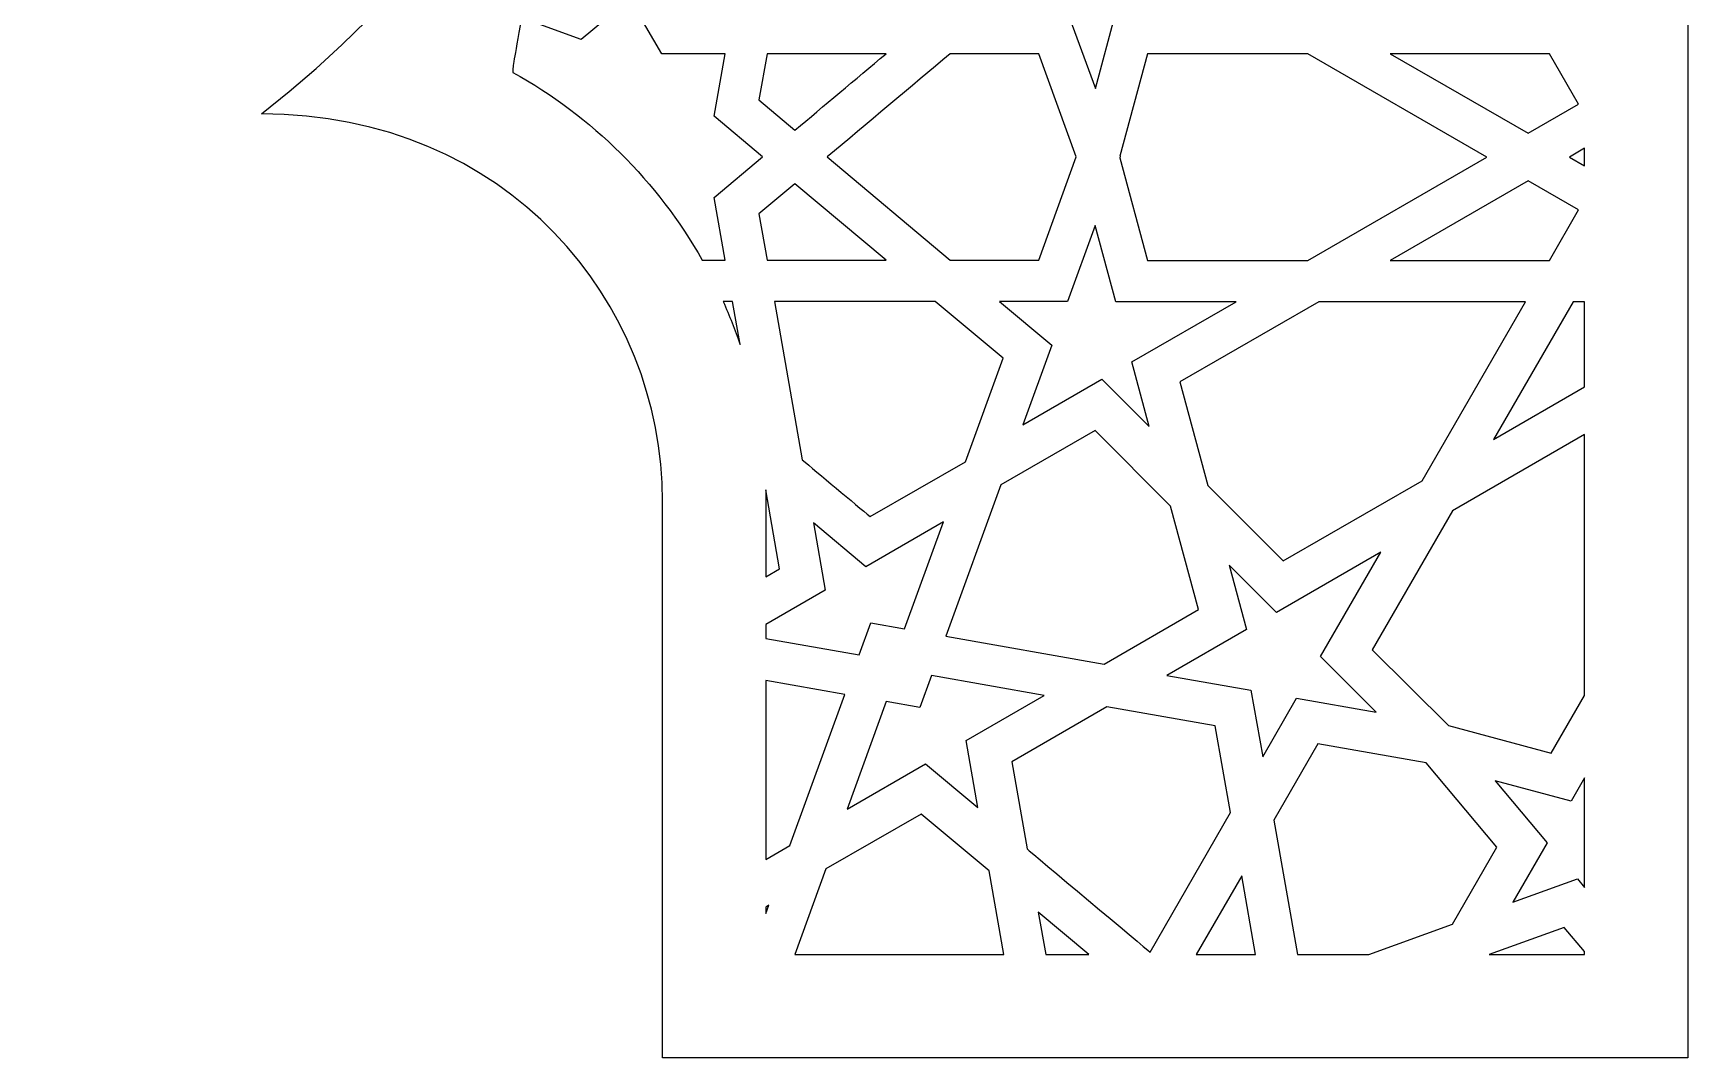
# Model space of a CAD drawing. Header units: millimetres. Extents: x -140 to 140, y -100 to 100.
# Drawn here: x 72.5 to 140, y -99.8 to -58.1 of the extents above; entities that cross this region are included whole.
import ezdxf

# ---------------------------------------------------------------- set-up
doc = ezdxf.new("R2010")
doc.units = ezdxf.units.MM
doc.header["$MEASUREMENT"] = 0
doc.layers.add('layer 1', color=7, linetype='Continuous')

msp = doc.modelspace()

# ---------------------------------------------------------------- linework, layer by layer
at = {"layer": 'layer 1', "color": 250}
for points, knots in [([(139.9702, 100.1536), (139.9702, 100.1536), (-139.8764, 100.1536), (-139.8764, 100.1536), (-139.8764, 100.1536), (-139.8764, 100.1536), (-139.8764, -99.8361), (-139.8764, -99.8361), (-139.8764, -99.8361), (-139.8764, -99.8361), (-98.0959, -99.8361), (-98.0959, -99.8361), (-98.0959, -99.8361), (-98.0959, -74.8269), (-98.6187, -74.0488), (-96.1485, -69.5582), (-96.1485, -69.5582), (-93.4787, -64.7051), (-88.4806, -61.3664), (-81.7478, -61.3664), (-81.7478, -61.3664), (-106.4026, -42.1954), (-103.5897, -3.5754), (-69.9403, 19.4906), (-69.9403, 19.4906), (-46.2943, 35.7001), (-11.4759, 43.137), (0.0469, 72.2761), (0.0469, 72.2761), (11.5556, 43.1821), (46.4287, 35.6733), (70.0377, 19.4889), (70.0377, 19.4889), (103.8267, -3.6759), (106.4394, -42.2398), (81.842, -61.3664), (81.842, -61.3664), (91.8654, -61.3664), (98.1897, -69.0139), (98.1897, -77.1568), (98.1897, -77.1568), (98.1897, -77.1568), (98.1897, -99.8361), (98.1897, -99.8361), (98.1897, -99.8361), (98.1897, -99.8361), (139.9702, -99.8361), (139.9702, -99.8361), (139.9702, -99.8361), (139.9702, -99.8361), (139.9702, 100.1536), (139.9702, 100.1536)], [0, 0, 0, 0, 0.0714286, 0.0714286, 0.0714286, 0.0714286, 0.1428571, 0.1428571, 0.1428571, 0.1428571, 0.2142857, 0.2142857, 0.2142857, 0.2142857, 0.2857143, 0.2857143, 0.2857143, 0.2857143, 0.3571429, 0.3571429, 0.3571429, 0.3571429, 0.4285714, 0.4285714, 0.4285714, 0.4285714, 0.5, 0.5, 0.5, 0.5, 0.5714286, 0.5714286, 0.5714286, 0.5714286, 0.6428571, 0.6428571, 0.6428571, 0.6428571, 0.7142857, 0.7142857, 0.7142857, 0.7142857, 0.7857143, 0.7857143, 0.7857143, 0.7857143, 0.8571429, 0.8571429, 0.8571429, 0.8571429, 1, 1, 1, 1]), ([(116.6537, -57.2297), (116.6537, -57.2297), (115.8236, -60.3296), (115.8236, -60.3296), (115.8236, -60.3296), (115.8236, -60.3296), (114.6944, -57.2283), (114.6944, -57.2283), (114.6944, -57.2283), (114.6944, -57.2283), (111.9187, -57.2283), (111.9187, -57.2283), (111.9187, -57.2283), (111.9187, -57.2283), (114.0446, -55.4443), (114.0446, -55.4443), (114.0446, -55.4443), (114.0446, -55.4443), (112.8667, -52.204), (112.8667, -52.204), (112.8667, -52.204), (112.8667, -52.204), (116.0872, -54.0639), (116.0872, -54.0639), (116.0872, -54.0639), (116.0872, -54.0639), (118.0204, -52.13), (118.0204, -52.13), (118.0204, -52.13), (118.0204, -52.13), (117.3113, -54.7737), (117.3113, -54.7737), (117.3113, -54.7737), (117.3113, -54.7737), (121.5658, -57.2297), (121.5658, -57.2297), (121.5658, -57.2297), (121.5658, -57.2297), (116.6537, -57.2297), (116.6537, -57.2297)], [0, 0, 0, 0, 0.0909091, 0.0909091, 0.0909091, 0.0909091, 0.1818182, 0.1818182, 0.1818182, 0.1818182, 0.2727273, 0.2727273, 0.2727273, 0.2727273, 0.3636364, 0.3636364, 0.3636364, 0.3636364, 0.4545455, 0.4545455, 0.4545455, 0.4545455, 0.5454545, 0.5454545, 0.5454545, 0.5454545, 0.6363636, 0.6363636, 0.6363636, 0.6363636, 0.7272727, 0.7272727, 0.7272727, 0.7272727, 0.8181818, 0.8181818, 0.8181818, 0.8181818, 1, 1, 1, 1]), ([(96.8587, -56.6699), (96.8587, -56.6699), (98.1526, -58.91), (98.1526, -58.91), (98.1526, -58.91), (98.1526, -58.91), (100.742, -58.91), (100.742, -58.91), (100.742, -58.91), (100.742, -58.91), (100.2908, -61.4578), (100.2908, -61.4578), (100.2908, -61.4578), (100.2908, -61.4578), (102.2671, -63.1172), (102.2671, -63.1172), (102.2671, -63.1172), (102.2671, -63.1172), (100.2901, -64.7745), (100.2901, -64.7745), (100.2901, -64.7745), (100.2901, -64.7745), (100.7399, -67.3231), (100.7399, -67.3231), (100.7399, -67.3231), (100.7399, -67.3231), (99.8065, -67.3231), (99.8065, -67.3231), (99.8065, -67.3231), (97.9844, -64.1099), (95.3195, -61.4673), (92.0895, -59.6709), (92.0895, -59.6709), (92.0842, -59.3721), (92.1247, -59.2448), (92.4436, -57.4463), (92.4436, -57.4463), (92.4436, -57.4463), (94.8771, -58.3321), (94.8771, -58.3321), (94.8771, -58.3321), (94.8771, -58.3321), (96.8587, -56.6699), (96.8587, -56.6699)], [0, 0, 0, 0, 0.0833333, 0.0833333, 0.0833333, 0.0833333, 0.1666667, 0.1666667, 0.1666667, 0.1666667, 0.25, 0.25, 0.25, 0.25, 0.3333333, 0.3333333, 0.3333333, 0.3333333, 0.4166667, 0.4166667, 0.4166667, 0.4166667, 0.5, 0.5, 0.5, 0.5, 0.5833333, 0.5833333, 0.5833333, 0.5833333, 0.6666667, 0.6666667, 0.6666667, 0.6666667, 0.75, 0.75, 0.75, 0.75, 0.8333333, 0.8333333, 0.8333333, 0.8333333, 1, 1, 1, 1]), ([(103.583, -62.0261), (103.583, -62.0261), (102.1165, -60.7945), (102.1165, -60.7945), (102.1165, -60.7945), (102.1165, -60.7945), (102.4502, -58.91), (102.4502, -58.91), (102.4502, -58.91), (102.4502, -58.91), (107.297, -58.91), (107.297, -58.91), (107.297, -58.91), (106.0457, -59.9588), (104.7468, -61.0485), (103.583, -62.0261)], [0, 0, 0, 0, 0.2, 0.2, 0.2, 0.2, 0.4, 0.4, 0.4, 0.4, 0.6, 0.6, 0.6, 0.6, 1, 1, 1, 1]), ([(109.9143, -58.91), (109.9143, -58.91), (113.5168, -58.91), (113.5168, -58.91), (113.5168, -58.91), (113.5168, -58.91), (115.0486, -63.1151), (115.0486, -63.1151), (115.0486, -63.1151), (115.0486, -63.1151), (113.5161, -67.3231), (113.5161, -67.3231), (113.5161, -67.3231), (113.5161, -67.3231), (109.9114, -67.3231), (109.9114, -67.3231), (109.9114, -67.3231), (109.9114, -67.3231), (104.8978, -63.1186), (104.8978, -63.1186), (104.8978, -63.1186), (106.4958, -61.7756), (108.3253, -60.2417), (109.9143, -58.91)], [0, 0, 0, 0, 0.1428571, 0.1428571, 0.1428571, 0.1428571, 0.2857143, 0.2857143, 0.2857143, 0.2857143, 0.4285714, 0.4285714, 0.4285714, 0.4285714, 0.5714286, 0.5714286, 0.5714286, 0.5714286, 0.7142857, 0.7142857, 0.7142857, 0.7142857, 1, 1, 1, 1]), ([(117.9438, -67.336), (117.9438, -67.336), (116.8224, -63.1486), (116.8224, -63.1486), (116.8224, -63.1486), (116.8224, -63.1486), (116.8298, -63.0918), (116.8298, -63.0918), (116.8298, -63.0918), (116.8298, -63.0918), (116.8269, -63.0841), (116.8269, -63.0841), (116.8269, -63.0841), (116.8269, -63.0841), (117.9445, -58.9111), (117.9445, -58.9111), (117.9445, -58.9111), (117.9445, -58.9111), (124.4787, -58.9111), (124.4787, -58.9111), (124.4787, -58.9111), (124.4787, -58.9111), (131.7752, -63.1232), (131.7752, -63.1232), (131.7752, -63.1232), (131.7752, -63.1232), (124.478, -67.336), (124.478, -67.336), (124.478, -67.336), (124.478, -67.336), (117.9438, -67.336), (117.9438, -67.336)], [0, 0, 0, 0, 0.1111111, 0.1111111, 0.1111111, 0.1111111, 0.2222222, 0.2222222, 0.2222222, 0.2222222, 0.3333333, 0.3333333, 0.3333333, 0.3333333, 0.4444444, 0.4444444, 0.4444444, 0.4444444, 0.5555556, 0.5555556, 0.5555556, 0.5555556, 0.6666667, 0.6666667, 0.6666667, 0.6666667, 0.7777778, 0.7777778, 0.7777778, 0.7777778, 1, 1, 1, 1]), ([(134.3251, -58.9111), (134.3251, -58.9111), (135.5111, -60.967), (135.5111, -60.967), (135.5111, -60.967), (135.5111, -60.967), (133.4572, -62.1527), (133.4572, -62.1527), (133.4572, -62.1527), (133.4572, -62.1527), (127.8421, -58.9111), (127.8421, -58.9111), (127.8421, -58.9111), (127.8421, -58.9111), (134.3251, -58.9111), (134.3251, -58.9111)], [0, 0, 0, 0, 0.2, 0.2, 0.2, 0.2, 0.4, 0.4, 0.4, 0.4, 0.6, 0.6, 0.6, 0.6, 1, 1, 1, 1]), ([(135.7626, -62.7637), (135.7626, -62.7637), (135.7626, -63.4841), (135.7626, -63.4841), (135.7626, -63.4841), (135.7626, -63.4841), (135.1386, -63.1236), (135.1386, -63.1236), (135.1386, -63.1236), (135.1386, -63.1236), (135.7626, -62.7637), (135.7626, -62.7637)], [0, 0, 0, 0, 0.25, 0.25, 0.25, 0.25, 0.5, 0.5, 0.5, 0.5, 1, 1, 1, 1]), ([(107.2945, -67.3231), (107.2945, -67.3231), (102.4474, -67.3231), (102.4474, -67.3231), (102.4474, -67.3231), (102.4474, -67.3231), (102.1154, -65.4392), (102.1154, -65.4392), (102.1154, -65.4392), (102.1154, -65.4392), (103.5822, -64.2101), (103.5822, -64.2101), (103.5822, -64.2101), (103.5822, -64.2101), (107.2945, -67.3231), (107.2945, -67.3231)], [0, 0, 0, 0, 0.2, 0.2, 0.2, 0.2, 0.4, 0.4, 0.4, 0.4, 0.6, 0.6, 0.6, 0.6, 1, 1, 1, 1]), ([(127.8414, -67.336), (127.8414, -67.336), (133.4565, -64.0941), (133.4565, -64.0941), (133.4565, -64.0941), (133.4565, -64.0941), (135.51, -65.2797), (135.51, -65.2797), (135.51, -65.2797), (135.51, -65.2797), (134.324, -67.336), (134.324, -67.336), (134.324, -67.336), (134.324, -67.336), (127.8414, -67.336), (127.8414, -67.336)], [0, 0, 0, 0, 0.2, 0.2, 0.2, 0.2, 0.4, 0.4, 0.4, 0.4, 0.6, 0.6, 0.6, 0.6, 1, 1, 1, 1]), ([(116.0886, -72.1698), (116.0886, -72.1698), (112.8656, -74.0304), (112.8656, -74.0304), (112.8656, -74.0304), (112.8656, -74.0304), (114.0439, -70.7901), (114.0439, -70.7901), (114.0439, -70.7901), (114.0439, -70.7901), (111.9152, -69.0047), (111.9152, -69.0047), (111.9152, -69.0047), (111.9152, -69.0047), (114.6937, -69.0047), (114.6937, -69.0047), (114.6937, -69.0047), (114.6937, -69.0047), (115.8205, -65.9091), (115.8205, -65.9091), (115.8205, -65.9091), (115.8205, -65.9091), (116.653, -69.0174), (116.653, -69.0174), (116.653, -69.0174), (116.653, -69.0174), (121.5651, -69.0174), (121.5651, -69.0174), (121.5651, -69.0174), (121.5651, -69.0174), (117.3106, -71.4735), (117.3106, -71.4735), (117.3106, -71.4735), (117.3106, -71.4735), (118.014, -74.0964), (118.014, -74.0964), (118.014, -74.0964), (118.014, -74.0964), (116.0886, -72.1698), (116.0886, -72.1698)], [0, 0, 0, 0, 0.0909091, 0.0909091, 0.0909091, 0.0909091, 0.1818182, 0.1818182, 0.1818182, 0.1818182, 0.2727273, 0.2727273, 0.2727273, 0.2727273, 0.3636364, 0.3636364, 0.3636364, 0.3636364, 0.4545455, 0.4545455, 0.4545455, 0.4545455, 0.5454545, 0.5454545, 0.5454545, 0.5454545, 0.6363636, 0.6363636, 0.6363636, 0.6363636, 0.7272727, 0.7272727, 0.7272727, 0.7272727, 0.8181818, 0.8181818, 0.8181818, 0.8181818, 1, 1, 1, 1]), ([(101.0366, -69.0047), (101.0366, -69.0047), (101.346, -70.7577), (101.346, -70.7577), (101.346, -70.7577), (101.1446, -70.1639), (100.9149, -69.5787), (100.6574, -69.0047), (100.6574, -69.0047), (100.6574, -69.0047), (101.0366, -69.0047), (101.0366, -69.0047)], [0, 0, 0, 0, 0.25, 0.25, 0.25, 0.25, 0.5, 0.5, 0.5, 0.5, 1, 1, 1, 1]), ([(109.2997, -69.0047), (109.2997, -69.0047), (112.0613, -71.3221), (112.0613, -71.3221), (112.0613, -71.3221), (112.0613, -71.3221), (110.5288, -75.5367), (110.5288, -75.5367), (110.5288, -75.5367), (110.5288, -75.5367), (106.6451, -77.7762), (106.6451, -77.7762), (106.6451, -77.7762), (106.0714, -77.2954), (104.4617, -75.946), (103.8832, -75.4605), (103.8832, -75.4605), (103.8832, -75.4605), (102.744, -69.0047), (102.744, -69.0047), (102.744, -69.0047), (102.744, -69.0047), (109.2997, -69.0047), (109.2997, -69.0047)], [0, 0, 0, 0, 0.1428571, 0.1428571, 0.1428571, 0.1428571, 0.2857143, 0.2857143, 0.2857143, 0.2857143, 0.4285714, 0.4285714, 0.4285714, 0.4285714, 0.5714286, 0.5714286, 0.5714286, 0.5714286, 0.7142857, 0.7142857, 0.7142857, 0.7142857, 1, 1, 1, 1]), ([(123.4817, -79.5817), (123.4817, -79.5817), (120.4027, -76.5012), (120.4027, -76.5012), (120.4027, -76.5012), (120.4027, -76.5012), (119.2692, -72.2844), (119.2692, -72.2844), (119.2692, -72.2844), (119.2692, -72.2844), (124.9285, -69.0174), (124.9285, -69.0174), (124.9285, -69.0174), (124.9285, -69.0174), (133.3532, -69.0174), (133.3532, -69.0174), (133.3532, -69.0174), (133.3532, -69.0174), (129.1406, -76.3149), (129.1406, -76.3149), (129.1406, -76.3149), (129.1406, -76.3149), (123.4817, -79.5817), (123.4817, -79.5817)], [0, 0, 0, 0, 0.1428571, 0.1428571, 0.1428571, 0.1428571, 0.2857143, 0.2857143, 0.2857143, 0.2857143, 0.4285714, 0.4285714, 0.4285714, 0.4285714, 0.5714286, 0.5714286, 0.5714286, 0.5714286, 0.7142857, 0.7142857, 0.7142857, 0.7142857, 1, 1, 1, 1]), ([(135.7626, -69.0174), (135.7626, -69.0174), (135.7626, -72.492), (135.7626, -72.492), (135.7626, -72.492), (135.7626, -72.492), (132.0528, -74.6337), (132.0528, -74.6337), (132.0528, -74.6337), (132.0528, -74.6337), (135.2952, -69.0174), (135.2952, -69.0174), (135.2952, -69.0174), (135.2952, -69.0174), (135.7626, -69.0174), (135.7626, -69.0174)], [0, 0, 0, 0, 0.2, 0.2, 0.2, 0.2, 0.4, 0.4, 0.4, 0.4, 0.6, 0.6, 0.6, 0.6, 1, 1, 1, 1]), ([(111.9738, -76.4868), (111.9738, -76.4868), (115.8113, -74.2713), (115.8113, -74.2713), (115.8113, -74.2713), (115.8113, -74.2713), (118.891, -77.3517), (118.891, -77.3517), (118.891, -77.3517), (118.891, -77.3517), (120.0238, -81.5679), (120.0238, -81.5679), (120.0238, -81.5679), (120.0238, -81.5679), (116.1863, -83.7829), (116.1863, -83.7829), (116.1863, -83.7829), (116.1863, -83.7829), (109.7319, -82.6456), (109.7319, -82.6456), (109.7319, -82.6456), (109.7319, -82.6456), (111.9738, -76.4868), (111.9738, -76.4868)], [0, 0, 0, 0, 0.1428571, 0.1428571, 0.1428571, 0.1428571, 0.2857143, 0.2857143, 0.2857143, 0.2857143, 0.4285714, 0.4285714, 0.4285714, 0.4285714, 0.5714286, 0.5714286, 0.5714286, 0.5714286, 0.7142857, 0.7142857, 0.7142857, 0.7142857, 1, 1, 1, 1]), ([(130.2156, -86.294), (130.2156, -86.294), (127.1044, -83.2047), (127.1044, -83.2047), (127.1044, -83.2047), (127.1044, -83.2047), (130.3718, -77.5462), (130.3718, -77.5462), (130.3718, -77.5462), (130.3718, -77.5462), (135.7626, -74.434), (135.7626, -74.434), (135.7626, -74.434), (135.7626, -74.434), (135.7626, -85.0606), (135.7626, -85.0606), (135.7626, -85.0606), (135.7626, -85.0606), (134.402, -87.4176), (134.402, -87.4176), (134.402, -87.4176), (134.402, -87.4176), (130.2156, -86.294), (130.2156, -86.294)], [0, 0, 0, 0, 0.1428571, 0.1428571, 0.1428571, 0.1428571, 0.2857143, 0.2857143, 0.2857143, 0.2857143, 0.4285714, 0.4285714, 0.4285714, 0.4285714, 0.5714286, 0.5714286, 0.5714286, 0.5714286, 0.7142857, 0.7142857, 0.7142857, 0.7142857, 1, 1, 1, 1]), ([(102.3906, -76.6798), (102.3906, -76.6798), (102.9592, -79.9044), (102.9592, -79.9044), (102.9592, -79.9044), (102.9592, -79.9044), (102.3976, -80.2291), (102.3976, -80.2291), (102.3976, -80.2291), (102.3987, -77.7635), (102.4011, -77.1475), (102.3906, -76.6798)], [0, 0, 0, 0, 0.25, 0.25, 0.25, 0.25, 0.5, 0.5, 0.5, 0.5, 1, 1, 1, 1]), ([(106.4655, -79.8209), (106.4655, -79.8209), (109.6363, -77.9924), (109.6363, -77.9924), (109.6363, -77.9924), (109.6363, -77.9924), (108.0502, -82.3489), (108.0502, -82.3489), (108.0502, -82.3489), (108.0502, -82.3489), (106.68, -82.1072), (106.68, -82.1072), (106.68, -82.1072), (106.68, -82.1072), (106.2048, -83.4143), (106.2048, -83.4143), (106.2048, -83.4143), (106.2048, -83.4143), (102.3976, -82.7426), (102.3976, -82.7426), (102.3976, -82.7426), (102.3976, -82.7426), (102.3976, -82.171), (102.3976, -82.171), (102.3976, -82.171), (102.3976, -82.171), (104.8201, -80.7716), (104.8201, -80.7716), (104.8201, -80.7716), (104.8201, -80.7716), (104.3372, -78.0358), (104.3372, -78.0358), (104.3372, -78.0358), (104.3372, -78.0358), (106.4655, -79.8209), (106.4655, -79.8209)], [0, 0, 0, 0, 0.1, 0.1, 0.1, 0.1, 0.2, 0.2, 0.2, 0.2, 0.3, 0.3, 0.3, 0.3, 0.4, 0.4, 0.4, 0.4, 0.5, 0.5, 0.5, 0.5, 0.6, 0.6, 0.6, 0.6, 0.7, 0.7, 0.7, 0.7, 0.8, 0.8, 0.8, 0.8, 1, 1, 1, 1]), ([(121.9824, -82.3788), (121.9824, -82.3788), (121.2793, -79.7574), (121.2793, -79.7574), (121.2793, -79.7574), (121.2793, -79.7574), (123.2048, -81.6836), (123.2048, -81.6836), (123.2048, -81.6836), (123.2048, -81.6836), (127.4593, -79.2275), (127.4593, -79.2275), (127.4593, -79.2275), (127.4593, -79.2275), (125.0029, -83.4817), (125.0029, -83.4817), (125.0029, -83.4817), (125.0029, -83.4817), (127.2709, -85.7483), (127.2709, -85.7483), (127.2709, -85.7483), (127.2709, -85.7483), (124.0254, -85.1764), (124.0254, -85.1764), (124.0254, -85.1764), (124.0254, -85.1764), (122.6425, -87.5721), (122.6425, -87.5721), (122.6425, -87.5721), (122.6425, -87.5721), (122.1627, -84.8526), (122.1627, -84.8526), (122.1627, -84.8526), (122.1627, -84.8526), (118.7432, -84.2485), (118.7432, -84.2485), (118.7432, -84.2485), (118.7432, -84.2485), (121.9824, -82.3788), (121.9824, -82.3788)], [0, 0, 0, 0, 0.0909091, 0.0909091, 0.0909091, 0.0909091, 0.1818182, 0.1818182, 0.1818182, 0.1818182, 0.2727273, 0.2727273, 0.2727273, 0.2727273, 0.3636364, 0.3636364, 0.3636364, 0.3636364, 0.4545455, 0.4545455, 0.4545455, 0.4545455, 0.5454545, 0.5454545, 0.5454545, 0.5454545, 0.6363636, 0.6363636, 0.6363636, 0.6363636, 0.7272727, 0.7272727, 0.7272727, 0.7272727, 0.8181818, 0.8181818, 0.8181818, 0.8181818, 1, 1, 1, 1]), ([(108.9078, -87.8516), (108.9078, -87.8516), (105.7088, -89.6962), (105.7088, -89.6962), (105.7088, -89.6962), (105.7088, -89.6962), (107.3023, -85.3157), (107.3023, -85.3157), (107.3023, -85.3157), (107.3023, -85.3157), (108.6721, -85.5574), (108.6721, -85.5574), (108.6721, -85.5574), (108.6721, -85.5574), (109.1477, -84.2503), (109.1477, -84.2503), (109.1477, -84.2503), (109.1477, -84.2503), (113.7391, -85.0597), (113.7391, -85.0597), (113.7391, -85.0597), (113.7391, -85.0597), (110.5535, -86.9004), (110.5535, -86.9004), (110.5535, -86.9004), (110.5535, -86.9004), (111.0361, -89.6366), (111.0361, -89.6366), (111.0361, -89.6366), (111.0361, -89.6366), (108.9078, -87.8516), (108.9078, -87.8516)], [0, 0, 0, 0, 0.1111111, 0.1111111, 0.1111111, 0.1111111, 0.2222222, 0.2222222, 0.2222222, 0.2222222, 0.3333333, 0.3333333, 0.3333333, 0.3333333, 0.4444444, 0.4444444, 0.4444444, 0.4444444, 0.5555556, 0.5555556, 0.5555556, 0.5555556, 0.6666667, 0.6666667, 0.6666667, 0.6666667, 0.7777778, 0.7777778, 0.7777778, 0.7777778, 1, 1, 1, 1]), ([(105.621, -85.0187), (105.621, -85.0187), (103.3805, -91.1772), (103.3805, -91.1772), (103.3805, -91.1772), (103.3805, -91.1772), (102.3976, -91.7444), (102.3976, -91.7444), (102.3976, -91.7444), (102.3976, -91.7444), (102.3976, -84.4504), (102.3976, -84.4504), (102.3976, -84.4504), (102.3976, -84.4504), (105.621, -85.0187), (105.621, -85.0187)], [0, 0, 0, 0, 0.2, 0.2, 0.2, 0.2, 0.4, 0.4, 0.4, 0.4, 0.6, 0.6, 0.6, 0.6, 1, 1, 1, 1]), ([(116.296, -85.5242), (116.296, -85.5242), (120.7107, -86.3039), (120.7107, -86.3039), (120.7107, -86.3039), (120.7107, -86.3039), (121.3351, -89.8373), (121.3351, -89.8373), (121.3351, -89.8373), (121.3351, -89.8373), (118.0511, -95.5241), (118.0511, -95.5241), (118.0511, -95.5241), (117.8154, -95.3265), (113.2762, -91.5151), (113.0399, -91.3165), (113.0399, -91.3165), (113.0399, -91.3165), (112.414, -87.7675), (112.414, -87.7675), (112.414, -87.7675), (112.414, -87.7675), (116.296, -85.5242), (116.296, -85.5242)], [0, 0, 0, 0, 0.1428571, 0.1428571, 0.1428571, 0.1428571, 0.2857143, 0.2857143, 0.2857143, 0.2857143, 0.4285714, 0.4285714, 0.4285714, 0.4285714, 0.5714286, 0.5714286, 0.5714286, 0.5714286, 0.7142857, 0.7142857, 0.7142857, 0.7142857, 1, 1, 1, 1]), ([(124.8928, -87.037), (124.8928, -87.037), (129.3072, -87.8145), (129.3072, -87.8145), (129.3072, -87.8145), (129.3072, -87.8145), (132.1879, -91.2491), (132.1879, -91.2491), (132.1879, -91.2491), (132.1879, -91.2491), (130.3789, -94.385), (130.3789, -94.385), (130.3789, -94.385), (130.3789, -94.385), (126.9626, -95.6285), (126.9626, -95.6285), (126.9626, -95.6285), (126.9626, -95.6285), (124.0628, -95.6285), (124.0628, -95.6285), (124.0628, -95.6285), (124.0628, -95.6285), (123.0972, -90.1481), (123.0972, -90.1481), (123.0972, -90.1481), (123.0972, -90.1481), (124.8928, -87.037), (124.8928, -87.037)], [0, 0, 0, 0, 0.125, 0.125, 0.125, 0.125, 0.25, 0.25, 0.25, 0.25, 0.375, 0.375, 0.375, 0.375, 0.5, 0.5, 0.5, 0.5, 0.625, 0.625, 0.625, 0.625, 0.75, 0.75, 0.75, 0.75, 1, 1, 1, 1]), ([(134.233, -91.0707), (134.233, -91.0707), (132.1146, -88.5447), (132.1146, -88.5447), (132.1146, -88.5447), (132.1146, -88.5447), (135.213, -89.3755), (135.213, -89.3755), (135.213, -89.3755), (135.213, -89.3755), (135.7626, -88.4244), (135.7626, -88.4244), (135.7626, -88.4244), (135.7626, -88.4244), (135.7626, -92.8864), (135.7626, -92.8864), (135.7626, -92.8864), (135.7626, -92.8864), (135.4656, -92.5325), (135.4656, -92.5325), (135.4656, -92.5325), (135.4656, -92.5325), (132.8363, -93.4899), (132.8363, -93.4899), (132.8363, -93.4899), (132.8363, -93.4899), (134.233, -91.0707), (134.233, -91.0707)], [0, 0, 0, 0, 0.125, 0.125, 0.125, 0.125, 0.25, 0.25, 0.25, 0.25, 0.375, 0.375, 0.375, 0.375, 0.5, 0.5, 0.5, 0.5, 0.625, 0.625, 0.625, 0.625, 0.75, 0.75, 0.75, 0.75, 1, 1, 1, 1]), ([(104.8445, -92.1356), (104.8445, -92.1356), (108.7286, -89.8962), (108.7286, -89.8962), (108.7286, -89.8962), (108.7286, -89.8962), (111.4905, -92.2118), (111.4905, -92.2118), (111.4905, -92.2118), (111.4905, -92.2118), (112.093, -95.6285), (112.093, -95.6285), (112.093, -95.6285), (112.093, -95.6285), (103.5748, -95.6285), (103.5748, -95.6285), (103.5748, -95.6285), (103.5748, -95.6285), (104.8445, -92.1356), (104.8445, -92.1356)], [0, 0, 0, 0, 0.1666667, 0.1666667, 0.1666667, 0.1666667, 0.3333333, 0.3333333, 0.3333333, 0.3333333, 0.5, 0.5, 0.5, 0.5, 0.6666667, 0.6666667, 0.6666667, 0.6666667, 1, 1, 1, 1]), ([(121.7888, -92.4144), (121.7888, -92.4144), (122.3553, -95.6285), (122.3553, -95.6285), (122.3553, -95.6285), (122.3553, -95.6285), (119.9328, -95.6285), (119.9328, -95.6285), (119.9328, -95.6285), (119.9328, -95.6285), (121.7888, -92.4144), (121.7888, -92.4144)], [0, 0, 0, 0, 0.25, 0.25, 0.25, 0.25, 0.5, 0.5, 0.5, 0.5, 1, 1, 1, 1]), ([(102.5165, -93.6177), (102.5165, -93.6177), (102.3976, -93.9443), (102.3976, -93.9443), (102.3976, -93.9443), (102.3976, -93.9443), (102.3976, -93.6861), (102.3976, -93.6861), (102.3976, -93.6861), (102.3976, -93.6861), (102.5165, -93.6177), (102.5165, -93.6177)], [0, 0, 0, 0, 0.25, 0.25, 0.25, 0.25, 0.5, 0.5, 0.5, 0.5, 1, 1, 1, 1]), ([(115.5598, -95.6285), (115.5598, -95.6285), (113.8005, -95.6285), (113.8005, -95.6285), (113.8005, -95.6285), (113.8005, -95.6285), (113.4946, -93.8943), (113.4946, -93.8943), (113.4946, -93.8943), (113.4946, -93.8943), (115.5598, -95.6285), (115.5598, -95.6285)], [0, 0, 0, 0, 0.25, 0.25, 0.25, 0.25, 0.5, 0.5, 0.5, 0.5, 1, 1, 1, 1]), ([(134.9347, -94.5155), (134.9347, -94.5155), (135.7626, -95.5022), (135.7626, -95.5022), (135.7626, -95.5022), (135.7626, -95.5022), (135.7626, -95.6285), (135.7626, -95.6285), (135.7626, -95.6285), (135.7626, -95.6285), (131.8778, -95.6285), (131.8778, -95.6285), (131.8778, -95.6285), (131.8778, -95.6285), (134.9347, -94.5155), (134.9347, -94.5155)], [0, 0, 0, 0, 0.2, 0.2, 0.2, 0.2, 0.4, 0.4, 0.4, 0.4, 0.6, 0.6, 0.6, 0.6, 1, 1, 1, 1])]:
    msp.add_open_spline(points, degree=3, knots=knots, dxfattribs=at)

doc.saveas('drawing.dxf')
